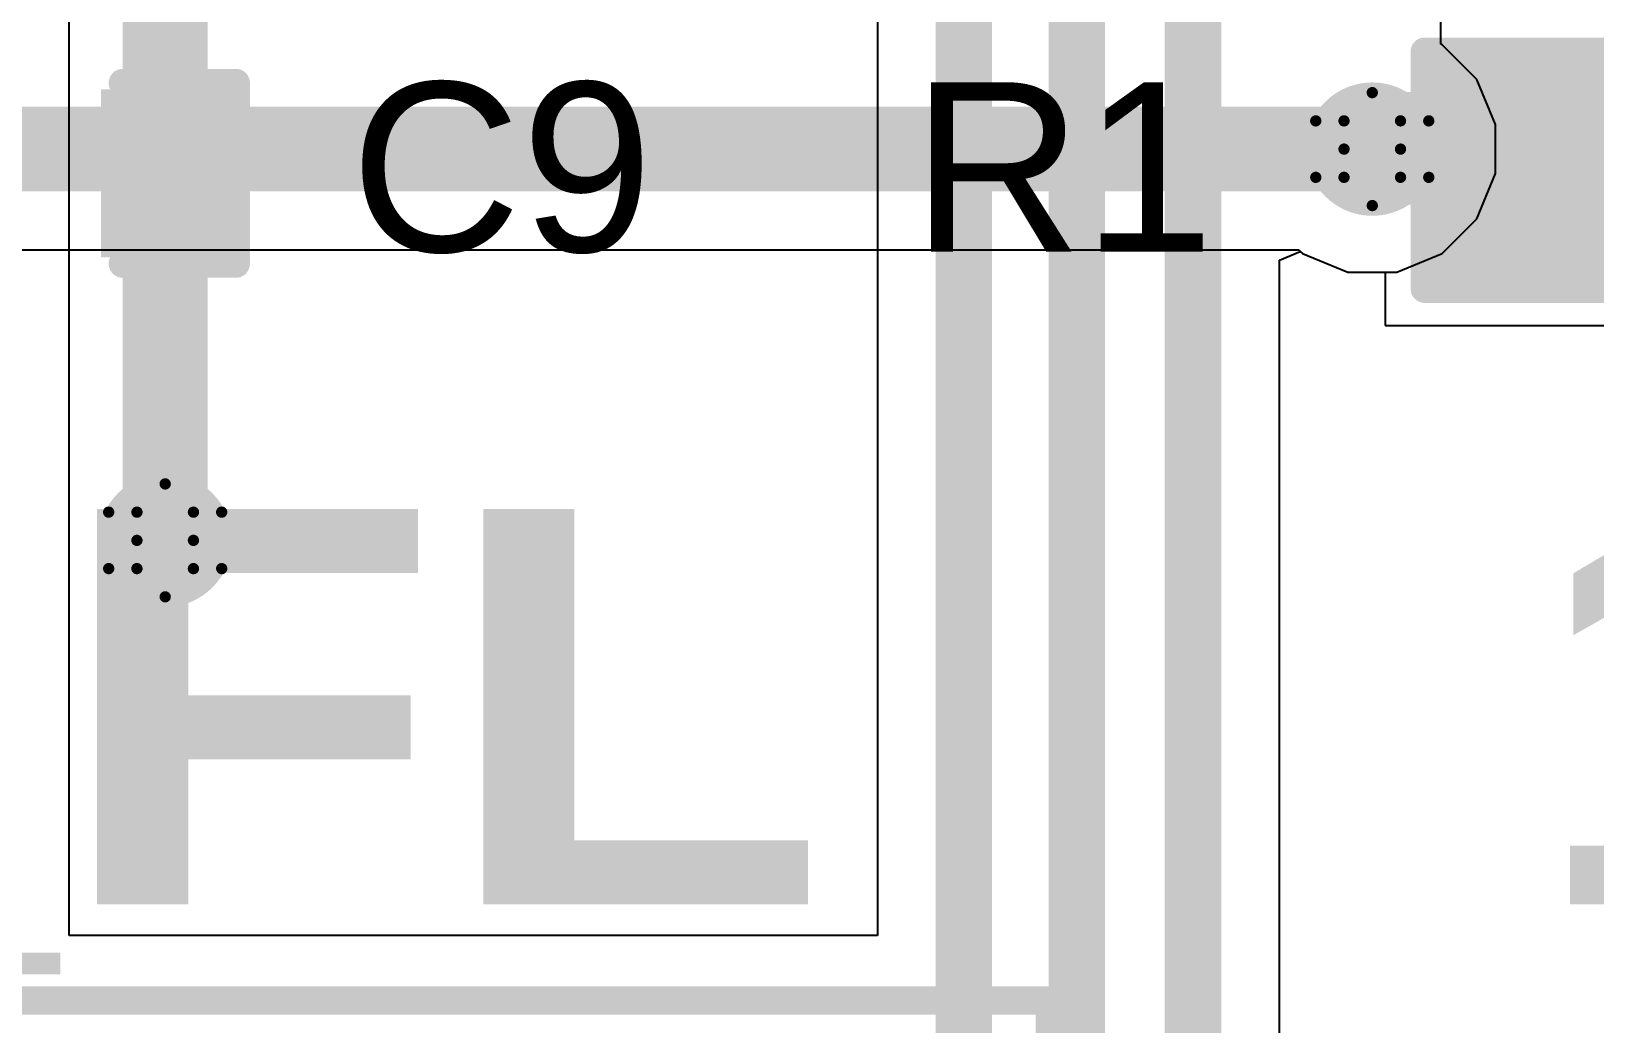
# Model space of a CAD drawing. Header units: inches. Extents: x -25 to 209, y 65 to 158.
# Drawn here: x 61.69 to 68.72, y 79.11 to 83.57 of the extents above; entities that cross this region are included whole.
import ezdxf

# ---------------------------------------------------------------- set-up
doc = ezdxf.new("R2010")
doc.units = ezdxf.units.IN
for name, color, linetype in [('Bottom Layer', 5, 'Continuous'), ('Drill Drawing', 1, 'Continuous'), ('Top Layer', 1, 'Continuous'), ('Top Overlay', 2, 'Continuous'), ('Top Paste', 8, 'Continuous'), ('Top Solder', 216, 'Continuous'), ('Via Holes', 16, 'Continuous')]:
    doc.layers.add(name, color=color, linetype=linetype)
doc.styles.add('Arial', font='', dxfattribs={"height": 0.2})
doc.styles.add('Arial Black_Bold', font='', dxfattribs={"height": 0.2})
doc.styles.get('Arial').set_extended_font_data('Arial')
doc.styles.get('Arial Black_Bold').set_extended_font_data('Arial Black', bold=True)

# ---------------------------------------------------------------- blocks, each defined once
blk = doc.blocks.new('TB008A_508_02BE_7')
at = {"layer": 'Top Overlay'}
for points in [[(-5.08, 7.88999946, 0.127, 0.127, 0), (-5.08, -6.000000699999999, 0.127, 0.127, 0)], [(5.08, -6.000000699999999, 0.127, 0.127, 0), (-5.08, -6.000000699999999, 0.127, 0.127, 0)]]:
    blk.add_lwpolyline(points, format="xyseb", dxfattribs=at)
blk.add_lwpolyline([(-5.11175, -6.000000699999999, 0.0635, 0.0635, 1), (-5.04825, -6.000000699999999, 0.0635, 0.0635, 1)], format="xyseb", close=True, dxfattribs=at)
blk.add_lwpolyline([(-5.11175, -6.000000699999999, 0.0635, 0.0635, 1), (-5.04825, -6.000000699999999, 0.0635, 0.0635, 1)], format="xyseb", close=True, dxfattribs=at)
blk = doc.blocks.new('R___0603_57')
at = {"layer": 'Top Layer'}
for points in [[(-0.3809999999999999, 0.4445), (-0.3810000000000001, -0.4445), (-1.143, -0.4445), (-1.143, 0.4445)], [(1.143, 0.4445), (1.143, -0.4445), (0.3809999999999999, -0.4445), (0.3810000000000001, 0.4445)]]:
    blk.add_hatch(color=1, dxfattribs=at).paths.add_polyline_path(points)
at = {"layer": 'Top Paste'}
for points in [[(-0.3809999999999999, 0.4445), (-0.3810000000000001, -0.4445), (-1.143, -0.4445), (-1.143, 0.4445)], [(1.143, 0.4445), (1.143, -0.4445), (0.3809999999999999, -0.4445), (0.3810000000000001, 0.4445)]]:
    blk.add_hatch(color=8, dxfattribs=at).paths.add_polyline_path(points)
at = {"layer": 'Top Solder'}
for points in [[(-0.2793999999999999, 0.5460999999999999), (-0.2794, -0.5461), (-1.2446, -0.5460999999999999), (-1.2446, 0.5461)], [(1.2446, 0.5460999999999999), (1.2446, -0.5461), (0.2793999999999999, -0.5460999999999999), (0.2794, 0.5461)]]:
    blk.add_hatch(color=216, dxfattribs=at).paths.add_polyline_path(points)
at = {"layer": 'Top Overlay'}
for points in [[(-1.2192, 0.5334, 0.127, 0.127, 0), (1.2192, 0.5334, 0.127, 0.127, 0)], [(-1.2192, -0.5334, 0.127, 0.127, 0), (-1.2192, 0.5334, 0.127, 0.127, 0)], [(1.2192, -0.5334, 0.127, 0.127, 0), (1.2192, 0.5334, 0.127, 0.127, 0)], [(-1.2192, -0.5334, 0.127, 0.127, 0), (1.2192, -0.5334, 0.127, 0.127, 0)]]:
    blk.add_lwpolyline(points, format="xyseb", dxfattribs=at)
for points in [[(-1.25095, 0.5334, 0.0635, 0.0635, 1), (-1.18745, 0.5334, 0.0635, 0.0635, 1)], [(-1.25095, 0.5334, 0.0635, 0.0635, 1), (-1.18745, 0.5334, 0.0635, 0.0635, 1)], [(1.18745, 0.5334, 0.0635, 0.0635, 1), (1.25095, 0.5334, 0.0635, 0.0635, 1)], [(1.18745, 0.5334, 0.0635, 0.0635, 1), (1.25095, 0.5334, 0.0635, 0.0635, 1)], [(-1.25095, -0.5334, 0.0635, 0.0635, 1), (-1.18745, -0.5334, 0.0635, 0.0635, 1)], [(-1.25095, -0.5334, 0.0635, 0.0635, 1), (-1.18745, -0.5334, 0.0635, 0.0635, 1)], [(1.18745, -0.5334, 0.0635, 0.0635, 1), (1.25095, -0.5334, 0.0635, 0.0635, 1)], [(1.18745, -0.5334, 0.0635, 0.0635, 1), (1.25095, -0.5334, 0.0635, 0.0635, 1)]]:
    blk.add_lwpolyline(points, format="xyseb", close=True, dxfattribs=at)
blk = doc.blocks.new('C___0402_70')
at = {"layer": 'Top Layer'}
for points in [[(-0.6985025399999999, -0.3175), (-0.6985025399999999, 0.3175), (-0.24130254, 0.3175), (-0.24130254, -0.3175)], [(0.2412999999999999, -0.3175), (0.2413, 0.3175), (0.6985, 0.3175), (0.6985, -0.3175)]]:
    blk.add_hatch(color=1, dxfattribs=at).paths.add_polyline_path(points)
at = {"layer": 'Top Paste'}
for points in [[(-0.6985025399999999, -0.3175), (-0.6985025399999999, 0.3175), (-0.24130254, 0.3175), (-0.24130254, -0.3175)], [(0.2412999999999999, -0.3175), (0.2413, 0.3175), (0.6985, 0.3175), (0.6985, -0.3175)]]:
    blk.add_hatch(color=8, dxfattribs=at).paths.add_polyline_path(points)
at = {"layer": 'Top Solder'}
for points in [[(-0.75850242, -0.37749988), (-0.75850242, 0.37749988), (-0.1813026599999999, 0.37749988), (-0.18130266, -0.37749988)], [(0.18130012, -0.37749988), (0.18130012, 0.37749988), (0.7584998799999999, 0.37749988), (0.7584998799999999, -0.37749988)]]:
    blk.add_hatch(color=216, dxfattribs=at).paths.add_polyline_path(points)
at = {"layer": 'Top Overlay'}
for points in [[(-0.27940254, 0.40640254, 0.127, 0.127, 0), (-0.7874, 0.4064, 0.127, 0.127, 0)], [(-0.78739746, -0.40639746, 0.127, 0.127, 0), (-0.7874, 0.4064, 0.127, 0.127, 0)], [(0.7874, 0.4064, 0.127, 0.127, 0), (0.2794, 0.4064, 0.127, 0.127, 0)], [(0.7874, 0.4064, 0.127, 0.127, 0), (0.7874, -0.40639746, 0.127, 0.127, 0)], [(-0.27940254, -0.40640254, 0.127, 0.127, 0), (-0.78739746, -0.40639746, 0.127, 0.127, 0)], [(0.7874, -0.40639746, 0.127, 0.127, 0), (0.2794, -0.40640254, 0.127, 0.127, 0)]]:
    blk.add_lwpolyline(points, format="xyseb", dxfattribs=at)
for points in [[(-0.8191499999999999, 0.4064, 0.0635, 0.0635, 1), (-0.7556499999999999, 0.4064, 0.0635, 0.0635, 1)], [(-0.8191499999999999, 0.4064, 0.0635, 0.0635, 1), (-0.7556499999999999, 0.4064, 0.0635, 0.0635, 1)], [(-0.31115254, 0.40640254, 0.0635, 0.0635, 1), (-0.24765254, 0.40640254, 0.0635, 0.0635, 1)], [(0.24765, 0.4064, 0.0635, 0.0635, 1), (0.31115, 0.4064, 0.0635, 0.0635, 1)], [(0.7556499999999999, 0.4064, 0.0635, 0.0635, 1), (0.8191499999999999, 0.4064, 0.0635, 0.0635, 1)], [(0.7556499999999999, 0.4064, 0.0635, 0.0635, 1), (0.8191499999999999, 0.4064, 0.0635, 0.0635, 1)], [(-0.8191474599999999, -0.40639746, 0.0635, 0.0635, 1), (-0.7556474599999999, -0.40639746, 0.0635, 0.0635, 1)], [(-0.8191474599999999, -0.40639746, 0.0635, 0.0635, 1), (-0.7556474599999999, -0.40639746, 0.0635, 0.0635, 1)], [(-0.31115254, -0.40640254, 0.0635, 0.0635, 1), (-0.24765254, -0.40640254, 0.0635, 0.0635, 1)], [(0.24765, -0.40640254, 0.0635, 0.0635, 1), (0.31115, -0.40640254, 0.0635, 0.0635, 1)], [(0.7556499999999999, -0.40639746, 0.0635, 0.0635, 1), (0.8191499999999999, -0.40639746, 0.0635, 0.0635, 1)], [(0.7556499999999999, -0.40639746, 0.0635, 0.0635, 1), (0.8191499999999999, -0.40639746, 0.0635, 0.0635, 1)]]:
    blk.add_lwpolyline(points, format="xyseb", close=True, dxfattribs=at)

msp = doc.modelspace()

# ---------------------------------------------------------------- hatches: boundary and pattern name
at = {"layer": 'Bottom Layer'}
h = msp.add_hatch(color=5, dxfattribs=at)
edge = h.paths.add_edge_path()
edge.add_arc((67.71747188, 83.0399152), 0.2999994, 0, 360)
h = msp.add_hatch(color=5, dxfattribs=at)
edge = h.paths.add_edge_path()
edge.add_arc((62.29104889999999, 81.28), 0.2999994, 0, 360)
at = {"layer": 'Top Layer'}
h = msp.add_hatch(color=1, dxfattribs=at)
edge = h.paths.add_edge_path()
edge.add_arc((67.71747188, 83.0399152), 0.2999994, 0, 360)
h = msp.add_hatch(color=1, dxfattribs=at)
edge = h.paths.add_edge_path()
edge.add_arc((62.29104889999999, 81.28), 0.2999994, 0, 360)
at = {"layer": 'Via Holes'}
h = msp.add_hatch(color=7, dxfattribs=at)
edge = h.paths.add_edge_path()
edge.add_arc((67.71747188, 83.0399152), 0.1499997, 0, 360)
h = msp.add_hatch(color=7, dxfattribs=at)
edge = h.paths.add_edge_path()
edge.add_arc((62.29104889999999, 81.28), 0.1499997, 0, 360)

# ---------------------------------------------------------------- linework, layer by layer
at = {"layer": 'Bottom Layer'}
for p, q in [((68.0260387, 83.51174814), (68.0260387, 83.61334814)), ((68.03128634000001, 83.50957389999999), (68.0260387, 83.51174814)), ((68.18713058, 83.35372966), (68.03128634000001, 83.50957389999999)), ((68.27147128, 83.1501131), (68.18713058, 83.35372966)), ((68.27147128, 82.9297173), (68.27147128, 83.1501131)), ((68.18713058, 82.72610073999999), (68.27147128, 82.9297173)), ((68.03128634000001, 82.5702565), (68.18713058, 82.72610073999999)), ((27.0612362, 82.58670554), (67.38720837999999, 82.58670554)), ((67.38720837999999, 82.58670554), (67.40365742, 82.5702565)), ((67.40365742, 82.5702565), (67.60727397999999, 82.4859158)), ((67.82766978, 82.4859158), (68.03128634000001, 82.5702565)), ((67.60727397999999, 82.4859158), (67.82766978, 82.4859158))]:
    msp.add_line(p, q, dxfattribs=at)
msp.add_lwpolyline([(27.0612362, 83.03991266, 0.3809999999999999, 0.3809999999999999, 0), (67.71747188, 83.03991266, 0.3809999999999999, 0.3809999999999999, 0)], format="xyseb", dxfattribs=at)
msp.add_lwpolyline([(67.62222188, 83.03991266, 0.1905, 0.1905, 1), (67.81272188, 83.03991266, 0.1905, 0.1905, 1)], format="xyseb", close=True, dxfattribs=at)
at = {"layer": 'Drill Drawing'}
for points in [[(67.59047188, 83.16691519999999, 0.0508, 0.0508, 0), (67.71747188, 83.2939152, 0.0508, 0.0508, 0)], [(67.71747188, 83.2939152, 0.0508, 0.0508, 0), (67.84447188, 83.16691519999999, 0.0508, 0.0508, 0)], [(67.46347188, 83.16691519999999, 0.0508, 0.0508, 0), (67.59047188, 83.0399152, 0.0508, 0.0508, 0)], [(67.46347188, 83.16691519999999, 0.0508, 0.0508, 0), (67.59047188, 83.16691519999999, 0.0508, 0.0508, 0)], [(67.84447188, 83.16691519999999, 0.0508, 0.0508, 0), (67.97147188, 83.16691519999999, 0.0508, 0.0508, 0)], [(67.84447188, 83.0399152, 0.0508, 0.0508, 0), (67.97147188, 83.16691519999999, 0.0508, 0.0508, 0)], [(67.46347188, 82.9129152, 0.0508, 0.0508, 0), (67.59047188, 83.0399152, 0.0508, 0.0508, 0)], [(67.84447188, 83.0399152, 0.0508, 0.0508, 0), (67.97147188, 82.9129152, 0.0508, 0.0508, 0)], [(67.46347188, 82.9129152, 0.0508, 0.0508, 0), (67.59047188, 82.9129152, 0.0508, 0.0508, 0)], [(67.59047188, 82.9129152, 0.0508, 0.0508, 0), (67.71747188, 82.7859152, 0.0508, 0.0508, 0)], [(67.71747188, 82.7859152, 0.0508, 0.0508, 0), (67.84447188, 82.9129152, 0.0508, 0.0508, 0)], [(67.84447188, 82.9129152, 0.0508, 0.0508, 0), (67.97147188, 82.9129152, 0.0508, 0.0508, 0)], [(62.1640489, 81.407, 0.0508, 0.0508, 0), (62.29104889999999, 81.53399999999999, 0.0508, 0.0508, 0)], [(62.29104889999999, 81.53399999999999, 0.0508, 0.0508, 0), (62.4180489, 81.407, 0.0508, 0.0508, 0)], [(62.0370489, 81.407, 0.0508, 0.0508, 0), (62.1640489, 81.28, 0.0508, 0.0508, 0)], [(62.0370489, 81.407, 0.0508, 0.0508, 0), (62.1640489, 81.407, 0.0508, 0.0508, 0)], [(62.4180489, 81.407, 0.0508, 0.0508, 0), (62.5450489, 81.407, 0.0508, 0.0508, 0)], [(62.4180489, 81.28, 0.0508, 0.0508, 0), (62.5450489, 81.407, 0.0508, 0.0508, 0)], [(62.0370489, 81.15299999999999, 0.0508, 0.0508, 0), (62.1640489, 81.28, 0.0508, 0.0508, 0)], [(62.4180489, 81.28, 0.0508, 0.0508, 0), (62.5450489, 81.15299999999999, 0.0508, 0.0508, 0)], [(62.0370489, 81.15299999999999, 0.0508, 0.0508, 0), (62.1640489, 81.15299999999999, 0.0508, 0.0508, 0)], [(62.1640489, 81.15299999999999, 0.0508, 0.0508, 0), (62.29104889999999, 81.026, 0.0508, 0.0508, 0)], [(62.29104889999999, 81.026, 0.0508, 0.0508, 0), (62.4180489, 81.15299999999999, 0.0508, 0.0508, 0)], [(62.4180489, 81.15299999999999, 0.0508, 0.0508, 0), (62.5450489, 81.15299999999999, 0.0508, 0.0508, 0)]]:
    msp.add_lwpolyline(points, format="xyseb", dxfattribs=at)
for points in [[(67.70477188, 83.2939152, 0.0254, 0.0254, 1), (67.73017187999999, 83.2939152, 0.0254, 0.0254, 1)], [(67.70477188, 83.2939152, 0.0254, 0.0254, 1), (67.73017187999999, 83.2939152, 0.0254, 0.0254, 1)], [(67.45077188, 83.16691519999999, 0.0254, 0.0254, 1), (67.47617188, 83.16691519999999, 0.0254, 0.0254, 1)], [(67.45077188, 83.16691519999999, 0.0254, 0.0254, 1), (67.47617188, 83.16691519999999, 0.0254, 0.0254, 1)], [(67.57777188, 83.16691519999999, 0.0254, 0.0254, 1), (67.60317187999999, 83.16691519999999, 0.0254, 0.0254, 1)], [(67.57777188, 83.16691519999999, 0.0254, 0.0254, 1), (67.60317187999999, 83.16691519999999, 0.0254, 0.0254, 1)], [(67.83177187999999, 83.16691519999999, 0.0254, 0.0254, 1), (67.85717188, 83.16691519999999, 0.0254, 0.0254, 1)], [(67.83177187999999, 83.16691519999999, 0.0254, 0.0254, 1), (67.85717188, 83.16691519999999, 0.0254, 0.0254, 1)], [(67.95877188, 83.16691519999999, 0.0254, 0.0254, 1), (67.98417188, 83.16691519999999, 0.0254, 0.0254, 1)], [(67.95877188, 83.16691519999999, 0.0254, 0.0254, 1), (67.98417188, 83.16691519999999, 0.0254, 0.0254, 1)], [(67.57777188, 83.0399152, 0.0254, 0.0254, 1), (67.60317187999999, 83.0399152, 0.0254, 0.0254, 1)], [(67.57777188, 83.0399152, 0.0254, 0.0254, 1), (67.60317187999999, 83.0399152, 0.0254, 0.0254, 1)], [(67.83177187999999, 83.0399152, 0.0254, 0.0254, 1), (67.85717188, 83.0399152, 0.0254, 0.0254, 1)], [(67.83177187999999, 83.0399152, 0.0254, 0.0254, 1), (67.85717188, 83.0399152, 0.0254, 0.0254, 1)], [(67.45077188, 82.9129152, 0.0254, 0.0254, 1), (67.47617188, 82.9129152, 0.0254, 0.0254, 1)], [(67.45077188, 82.9129152, 0.0254, 0.0254, 1), (67.47617188, 82.9129152, 0.0254, 0.0254, 1)], [(67.57777188, 82.9129152, 0.0254, 0.0254, 1), (67.60317187999999, 82.9129152, 0.0254, 0.0254, 1)], [(67.57777188, 82.9129152, 0.0254, 0.0254, 1), (67.60317187999999, 82.9129152, 0.0254, 0.0254, 1)], [(67.83177187999999, 82.9129152, 0.0254, 0.0254, 1), (67.85717188, 82.9129152, 0.0254, 0.0254, 1)], [(67.83177187999999, 82.9129152, 0.0254, 0.0254, 1), (67.85717188, 82.9129152, 0.0254, 0.0254, 1)], [(67.95877188, 82.9129152, 0.0254, 0.0254, 1), (67.98417188, 82.9129152, 0.0254, 0.0254, 1)], [(67.95877188, 82.9129152, 0.0254, 0.0254, 1), (67.98417188, 82.9129152, 0.0254, 0.0254, 1)], [(67.70477188, 82.7859152, 0.0254, 0.0254, 1), (67.73017187999999, 82.7859152, 0.0254, 0.0254, 1)], [(67.70477188, 82.7859152, 0.0254, 0.0254, 1), (67.73017187999999, 82.7859152, 0.0254, 0.0254, 1)], [(62.27834889999999, 81.53399999999999, 0.0254, 0.0254, 1), (62.3037489, 81.53399999999999, 0.0254, 0.0254, 1)], [(62.27834889999999, 81.53399999999999, 0.0254, 0.0254, 1), (62.3037489, 81.53399999999999, 0.0254, 0.0254, 1)], [(62.0243489, 81.407, 0.0254, 0.0254, 1), (62.0497489, 81.407, 0.0254, 0.0254, 1)], [(62.0243489, 81.407, 0.0254, 0.0254, 1), (62.0497489, 81.407, 0.0254, 0.0254, 1)], [(62.1513489, 81.407, 0.0254, 0.0254, 1), (62.17674889999999, 81.407, 0.0254, 0.0254, 1)], [(62.1513489, 81.407, 0.0254, 0.0254, 1), (62.17674889999999, 81.407, 0.0254, 0.0254, 1)], [(62.4053489, 81.407, 0.0254, 0.0254, 1), (62.4307489, 81.407, 0.0254, 0.0254, 1)], [(62.4053489, 81.407, 0.0254, 0.0254, 1), (62.4307489, 81.407, 0.0254, 0.0254, 1)], [(62.5323489, 81.407, 0.0254, 0.0254, 1), (62.55774889999999, 81.407, 0.0254, 0.0254, 1)], [(62.5323489, 81.407, 0.0254, 0.0254, 1), (62.55774889999999, 81.407, 0.0254, 0.0254, 1)], [(62.1513489, 81.28, 0.0254, 0.0254, 1), (62.17674889999999, 81.28, 0.0254, 0.0254, 1)], [(62.1513489, 81.28, 0.0254, 0.0254, 1), (62.17674889999999, 81.28, 0.0254, 0.0254, 1)], [(62.4053489, 81.28, 0.0254, 0.0254, 1), (62.4307489, 81.28, 0.0254, 0.0254, 1)], [(62.4053489, 81.28, 0.0254, 0.0254, 1), (62.4307489, 81.28, 0.0254, 0.0254, 1)], [(62.0243489, 81.15299999999999, 0.0254, 0.0254, 1), (62.0497489, 81.15299999999999, 0.0254, 0.0254, 1)], [(62.0243489, 81.15299999999999, 0.0254, 0.0254, 1), (62.0497489, 81.15299999999999, 0.0254, 0.0254, 1)], [(62.1513489, 81.15299999999999, 0.0254, 0.0254, 1), (62.17674889999999, 81.15299999999999, 0.0254, 0.0254, 1)], [(62.1513489, 81.15299999999999, 0.0254, 0.0254, 1), (62.17674889999999, 81.15299999999999, 0.0254, 0.0254, 1)], [(62.4053489, 81.15299999999999, 0.0254, 0.0254, 1), (62.4307489, 81.15299999999999, 0.0254, 0.0254, 1)], [(62.4053489, 81.15299999999999, 0.0254, 0.0254, 1), (62.4307489, 81.15299999999999, 0.0254, 0.0254, 1)], [(62.5323489, 81.15299999999999, 0.0254, 0.0254, 1), (62.55774889999999, 81.15299999999999, 0.0254, 0.0254, 1)], [(62.5323489, 81.15299999999999, 0.0254, 0.0254, 1), (62.55774889999999, 81.15299999999999, 0.0254, 0.0254, 1)], [(62.27834889999999, 81.026, 0.0254, 0.0254, 1), (62.3037489, 81.026, 0.0254, 0.0254, 1)], [(62.27834889999999, 81.026, 0.0254, 0.0254, 1), (62.3037489, 81.026, 0.0254, 0.0254, 1)]]:
    msp.add_lwpolyline(points, format="xyseb", close=True, dxfattribs=at)
at = {"layer": 'Top Layer'}
for p, q in [((65.49285098, 88.64644703999998), (65.49285098, 79.50290678)), ((61.85884503999999, 79.50290678), (61.85884503999999, 83.84221738)), ((67.30006605999999, 82.54109984), (67.3939343, 82.57997962)), ((67.30006605999999, 68.78409916), (67.30006605999999, 82.54109984)), ((67.3939343, 82.57997962), (67.40365742, 82.5702565)), ((67.40365742, 82.5702565), (67.60727397999999, 82.4859158)), ((67.60727397999999, 82.4859158), (67.77546516, 82.4859158)), ((67.77546516, 82.4859158), (67.77546516, 82.24652588)), ((67.77546516, 82.24652588), (69.04546515999999, 82.24652588)), ((65.49285098, 79.50290678), (61.85884503999999, 79.50290678))]:
    msp.add_line(p, q, dxfattribs=at)
for points in [[(65.88131604, 69.01239436, 0.254, 0.254, 0), (65.88131604, 88.64644703999998, 0.254, 0.254, 0)], [(66.38931604, 68.88531307999999, 0.254, 0.254, 0), (66.38931604, 87.38711504, 0.254, 0.254, 0)], [(66.91160099999999, 68.78409916, 0.254, 0.254, 0), (66.91160099999999, 86.20753904, 0.254, 0.254, 0)], [(62.29075172, 82.93090348, 0.3809999999999999, 0.3809999999999999, 0), (62.29075172, 84.64621627999999, 0.3809999999999999, 0.3809999999999999, 0)], [(67.71747188, 83.04327054, 0.508, 0.508, 0), (68.39863638, 83.04327054, 0.508, 0.508, 0)], [(68.39863638, 83.04327054, 0.508, 0.508, 0), (68.40622843999999, 83.05086259999999, 0.508, 0.508, 0)], [(62.29075172, 82.93090348, 0.3809999999999999, 0.3809999999999999, 0), (62.2909727, 82.9306825, 0.3809999999999999, 0.3809999999999999, 0)], [(62.2909727, 81.2800762, 0.3809999999999999, 0.3809999999999999, 0), (62.2909727, 82.9306825, 0.3809999999999999, 0.3809999999999999, 0)], [(62.2909727, 81.2800762, 0.3809999999999999, 0.3809999999999999, 0), (62.29104889999999, 81.28, 0.3809999999999999, 0.3809999999999999, 0)]]:
    msp.add_lwpolyline(points, format="xyseb", dxfattribs=at)
for points in [[(67.59047188, 83.04327054, 0.254, 0.254, 1), (67.84447188, 83.04327054, 0.254, 0.254, 1)], [(68.27163638, 83.04327054, 0.254, 0.254, 1), (68.52563638, 83.04327054, 0.254, 0.254, 1)], [(68.27163638, 83.04327054, 0.254, 0.254, 1), (68.52563638, 83.04327054, 0.254, 0.254, 1)], [(68.27922844, 83.05086259999999, 0.254, 0.254, 1), (68.53322844, 83.05086259999999, 0.254, 0.254, 1)], [(62.19550172, 82.93090348, 0.1905, 0.1905, 1), (62.38600172, 82.93090348, 0.1905, 0.1905, 1)], [(62.19550172, 82.93090348, 0.1905, 0.1905, 1), (62.38600172, 82.93090348, 0.1905, 0.1905, 1)], [(62.19572269999999, 82.9306825, 0.1905, 0.1905, 1), (62.3862227, 82.9306825, 0.1905, 0.1905, 1)], [(62.19572269999999, 82.9306825, 0.1905, 0.1905, 1), (62.3862227, 82.9306825, 0.1905, 0.1905, 1)], [(62.19572269999999, 81.2800762, 0.1905, 0.1905, 1), (62.3862227, 81.2800762, 0.1905, 0.1905, 1)], [(62.19572269999999, 81.2800762, 0.1905, 0.1905, 1), (62.3862227, 81.2800762, 0.1905, 0.1905, 1)], [(62.19579889999999, 81.28, 0.1905, 0.1905, 1), (62.3862989, 81.28, 0.1905, 0.1905, 1)]]:
    msp.add_lwpolyline(points, format="xyseb", close=True, dxfattribs=at)

# ---------------------------------------------------------------- block references
msp.add_blockref('R___0603_57', (69.17246515999999, 82.94502588))
at = {"rotation": 180}
for name, p in [('C___0402_70', (61.8209965, 82.931)), ('TB008A_508_02BE_7', (61.18780751999999, 73.2100009))]:
    msp.add_blockref(name, p, dxfattribs=at)

# ---------------------------------------------------------------- texts
at = {"layer": 'Top Overlay', "style": 'Arial'}
for s, p in [('C9', (63.12280238, 82.5784353)), ('R1', (65.64660987999999, 82.5784353))]:
    msp.add_text(s, height=0.7619999999999999, dxfattribs=at).set_placement(p)
at = {"layer": 'Top Overlay', "style": 'Arial Black_Bold'}
msp.add_text('AU_FL    12V', height=1.778, rotation=360, dxfattribs=at).set_placement((56.10780752, 79.64296492))

doc.saveas('drawing.dxf')
